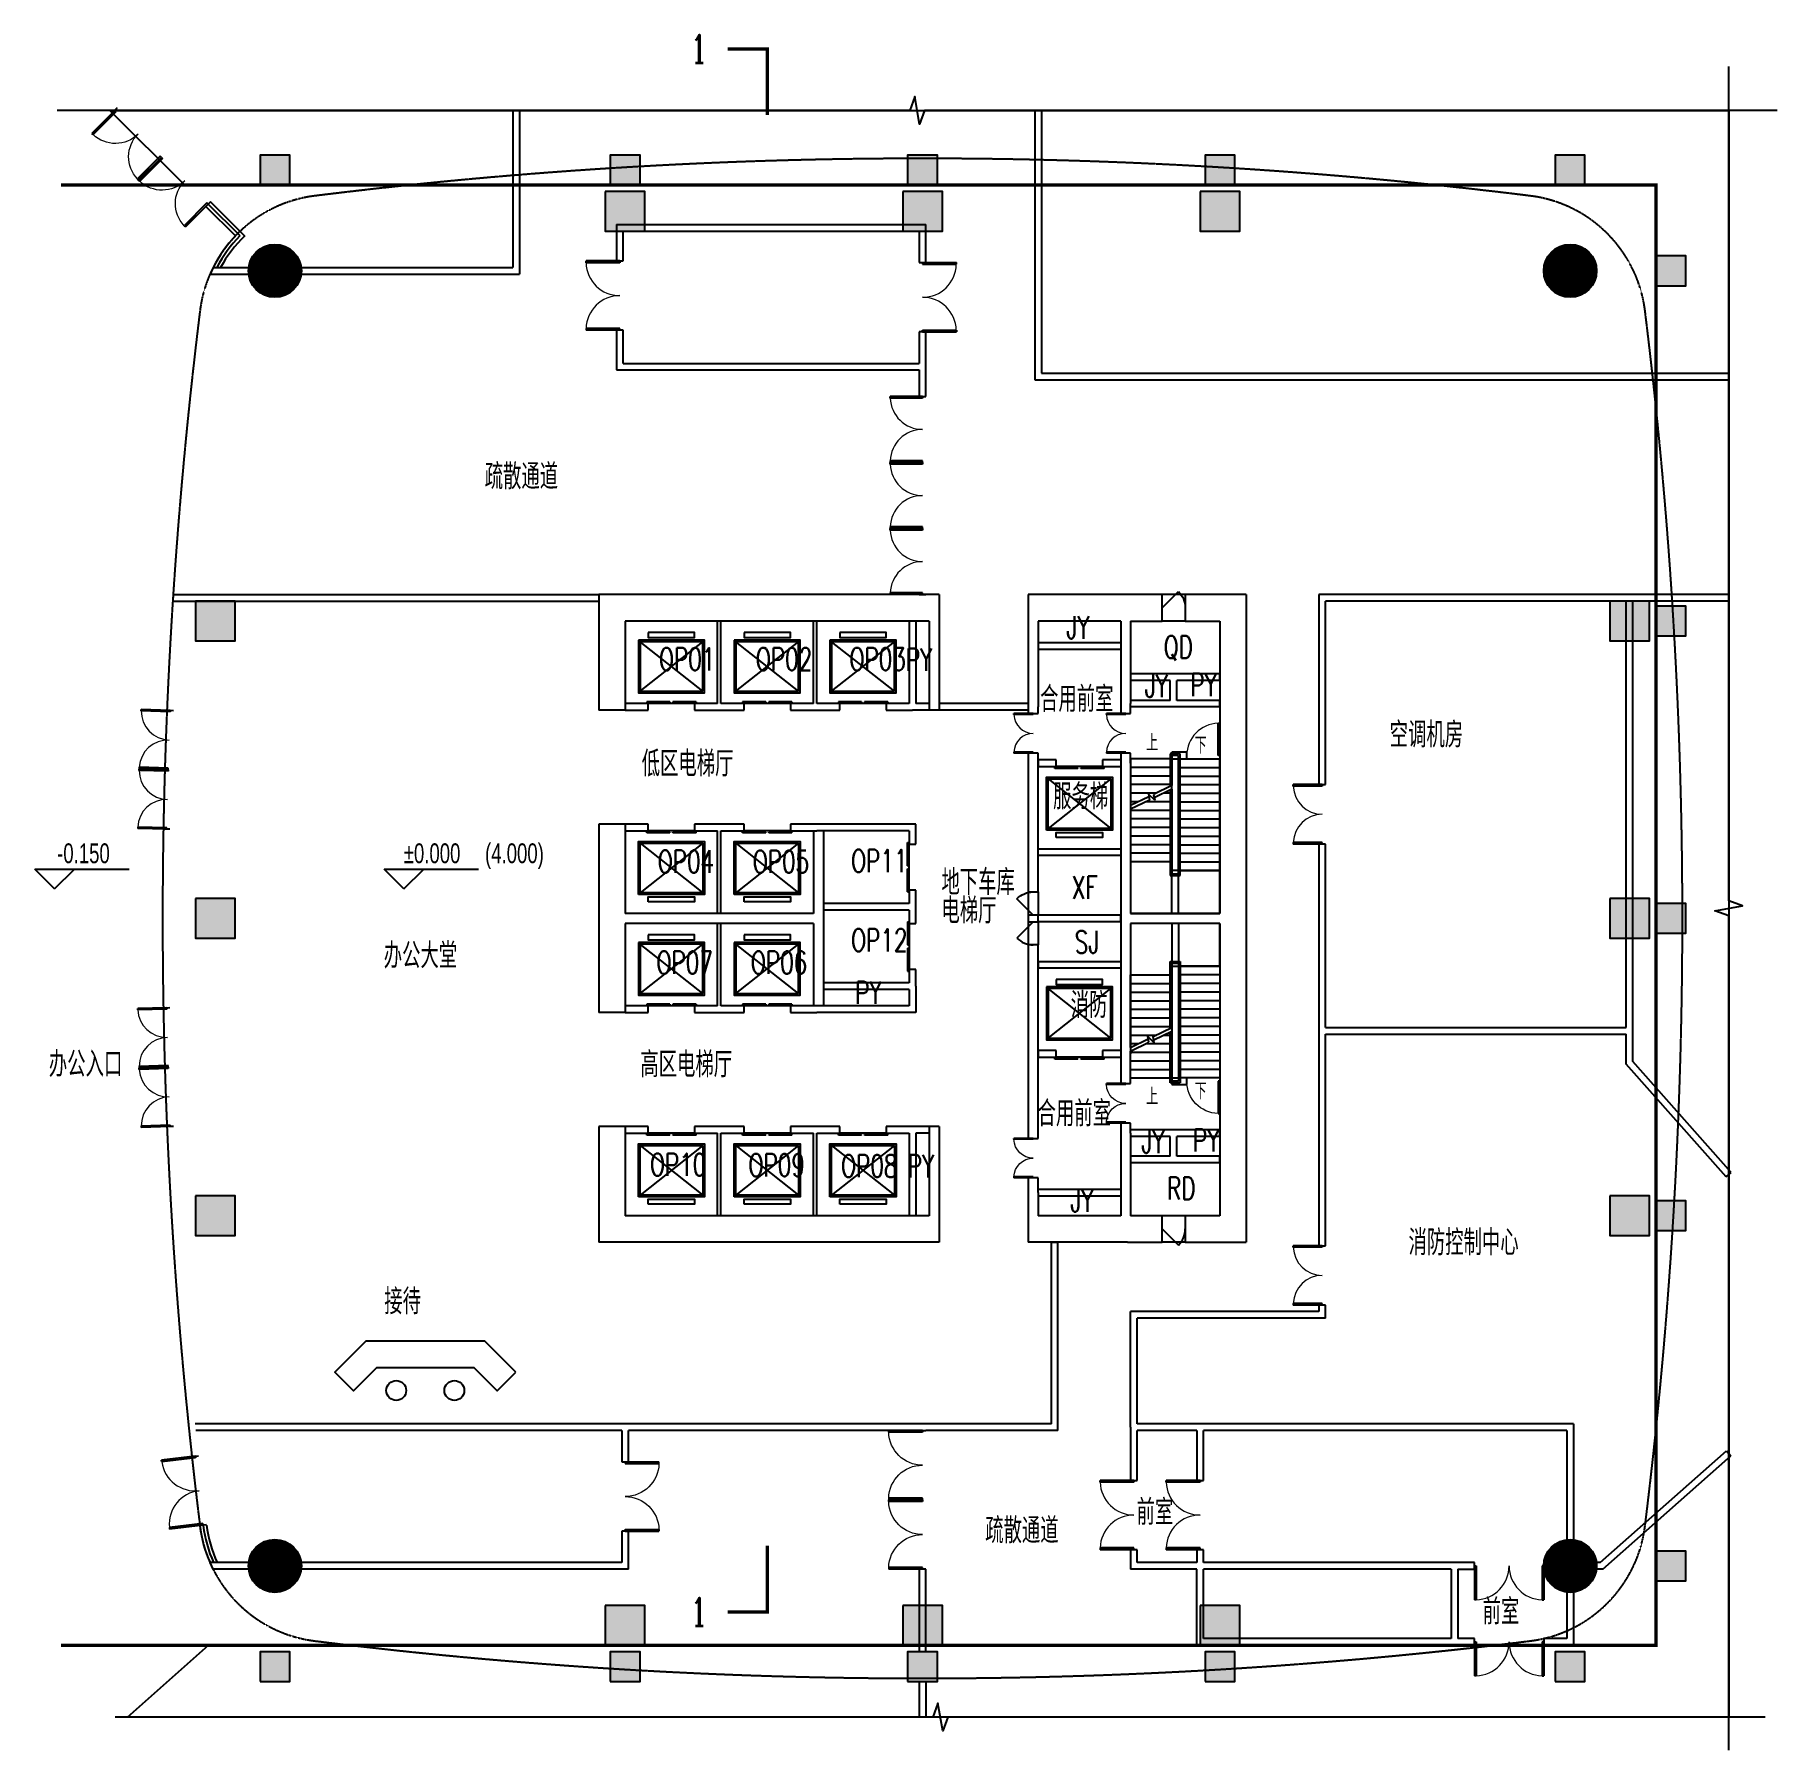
# Model space of a CAD drawing. Header units: millimetres. Extents: x 1165106 to 1217838, y 126802 to 178722.
import ezdxf

# ---------------------------------------------------------------- set-up
doc = ezdxf.new("R2010")
doc.units = ezdxf.units.MM
doc.linetypes.add('1-12商铺首层$0$DASH', pattern=[0.35, 0.25, -0.1])
doc.linetypes.add('DOTE', pattern=[2.42, 2, -0.2, 0.02, -0.2])
for name, color, linetype in [('3T_GLASS', 7, 'Continuous'), ('A-LIFT', 7, 'Continuous'), ('COLUMN', 7, 'Continuous'), ('CURTWALL', 7, 'Continuous'), ('DIM_ELEV', 7, 'Continuous'), ('DIM_SYMB', 7, 'Continuous'), ('DOTE', 16, 'DOTE'), ('HWD_1_洁具', 7, 'Continuous'), ('PUB_HATCH', 252, 'Continuous'), ('PUB_TEXT', 7, 'Continuous'), ('STAIR', 7, 'Continuous'), ('WALL', 7, 'Continuous'), ('WINDOW', 7, 'Continuous'), ('变形线', 7, 'Continuous'), ('房间名', 7, 'Continuous')]:
    doc.layers.add(name, color=color, linetype=linetype)
doc.styles.add('_TCH_DIM', font='SIMPLEX', dxfattribs={"bigfont": 'GBCBIG'})
doc.styles.add('_TCH_LABEL', font='COMPLEX', dxfattribs={"bigfont": 'GBCBIG'})
doc.styles.add('_TCH_SPACE', font='SIMPLEX', dxfattribs={"height": 5, "bigfont": 'GBCBIG'})
doc.styles.add('H-Z', font='xcsg.shx', dxfattribs={"width": 0.7, "bigfont": 'hztxt.shx'})

# ---------------------------------------------------------------- blocks, each defined once
blk = doc.blocks.new('224')
at = {"layer": 'A-LIFT'}
for p, q in [((-950, -1675), (950, -175)), ((950, -1675), (-950, -175))]:
    blk.add_line(p, q, dxfattribs=at)
for points in [[(700, 100), (700, -50), (-700, -50), (-700, 100)], [(1000, -125), (1000, -1725), (-1000, -1725), (-1000, -125)], [(-950, -1675), (-950, -175), (950, -175), (950, -1675)]]:
    blk.add_lwpolyline(points, close=True, dxfattribs=at)
blk = doc.blocks.new('_YZH')
blk.add_circle((0, 0), 0.5)
at = {"layer": 'PUB_HATCH', "const_width": 0.5}
blk.add_lwpolyline([(-0.25, 0, 1), (0.25, 0, 1)], format="xyb", close=True, dxfattribs=at)
blk = doc.blocks.new('_FZH')
blk.add_lwpolyline([(-0.5, -0.5), (0.5, -0.5), (0.5, 0.5), (-0.5, 0.5)], close=True)
at = {"layer": 'PUB_HATCH'}
blk.add_solid([(-0.5, -0.5), (0.5, -0.5), (-0.5, 0.5), (0.5, 0.5)], dxfattribs=at)
blk = doc.blocks.new('A$C4F7F3484')
at = {"layer": 'DOTE', "color": 1, "linetype": '1-12商铺首层$0$DASH', "ltscale": 3}
blk.add_lwpolyline([(30869, 27389, 0.343919), (27389, 30869, 0.061529), (-9389, 30869, 0.343919), (-12869, 27389, 0.061529), (-12869, -9389, 0.343919), (-9389, -12869, 0.061529), (27389, -12869, 0.343919), (30869, -9389, 0.061529), (30869, 27389)], format="xyb", dxfattribs=at)
at = {"layer": 'COLUMN', "color": 1, "xscale": 1200, "yscale": 1200, "zscale": 1200, "rotation": 270}
for p in [(0, 30400), (9000, 30400), (18000, 30400), (-12400, 18000), (30400, 18000), (-12400, 9000), (30400, 9000), (-12400, 0), (30400, 0), (0, -12400), (9000, -12400), (18000, -12400)]:
    blk.add_blockref('_FZH', p, dxfattribs=at)
at = {"layer": 'COLUMN', "color": 1, "xscale": 1600, "yscale": 1600, "zscale": 1600}
for p in [(-10600, 28600), (28600, 28600), (-10600, -10600), (28600, -10600)]:
    blk.add_blockref('_YZH', p, dxfattribs=at)
blk = doc.blocks.new('$DorLib2D$00000002')
for p, q in [((-0.5, 0), (-0.5, 0.4875)), ((-0.475, 0.4875), (-0.5, 0.4875)), ((-0.475, 0), (-0.475, 0.4875)), ((0.475, 0), (0.475, 0.4875)), ((0.475, 0.4875), (0.5, 0.4875)), ((0.5, 0), (0.5, 0.4875)), ((-0.5, 0), (-0.475, 0)), ((0.5, 0), (0.475, 0))]:
    blk.add_line(p, q)
at = {"lineweight": 13}
for centre, start, end in [((-0.4875, 0), 0, 88.53072), ((0.4875, 0), 91.46928, 180)]:
    blk.add_arc(centre, 0.4875, start, end, dxfattribs=at)
blk = doc.blocks.new('$DORLIB2D$00000127')
at = {"color": 0}
for points in [[(-0.533, 0.795), (-0.533, 0.69)], [(-0.033, 0.795), (-0.533, 0.795)], [(-0.033, 0.795), (-0.033, 0.69)], [(0.533, 0.795), (0.033, 0.795)], [(0.033, 0.795), (0.033, 0.69)], [(0.533, 0.795), (0.533, 0.69)], [(-0.033, 0.69), (-0.533, 0.69)], [(0.5, 0.5), (-0.5, 0.5)], [(0.533, 0.69), (0.033, 0.69)]]:
    blk.add_lwpolyline(points, dxfattribs=at)
blk = doc.blocks.new('$DorLib2D$00000114')
at = {"color": 0}
blk.add_line((0.5, 0), (-0.207, 0.707), dxfattribs=at)
blk.add_arc((0.5, 0), 1, 135, 180, dxfattribs=at)
blk = doc.blocks.new('$DorLib2D$00000001')
for p, q in [((0.45, 0.975), (0.5, 0.975)), ((0.45, 0), (0.45, 0.975)), ((0.5, 0), (0.5, 0.975)), ((0.5, 0), (0.45, 0))]:
    blk.add_line(p, q)
at = {"lineweight": 13}
blk.add_arc((0.475, 0), 0.975, 91.4693, 180, dxfattribs=at)

msp = doc.modelspace()

# ---------------------------------------------------------------- linework, layer by layer
at = {"layer": 'CURTWALL'}
for p, q in [((1167586, 176506), (1167444, 176364)), ((1167444, 176364), (1167452, 176357)), ((1167452, 176357), (1167593, 176498)), ((1167523, 176427), (1167515, 176435)), ((1167593, 176498), (1167586, 176506)), ((1170422, 173670), (1170280, 173528)), ((1170280, 173528), (1171175, 172634)), ((1171316, 172634), (1170351, 173599)), ((1171458, 172633), (1170422, 173670)), ((1169104, 158278), (1169304, 158270)), ((1169196, 154675), (1168996, 154680)), ((1168996, 149274), (1169196, 149279)), ((1169304, 145682), (1169105, 145675)), ((1169859, 135686), (1170058, 135709)), ((1170301, 133623), (1170102, 133600))]:
    msp.add_line(p, q, dxfattribs=at)
for centre, radius, start, end in [((1174073, 169877), 4000, 136.4325, 153.2356), ((1174073, 169877), 3900, 135, 152.4922), ((1174073, 169877), 3800, 133.492, 151.7042), ((1174073, 134079), 4000, 187.0418, 203.5983), ((1174073, 134079), 3900, 187.0418, 204.2417), ((1174073, 134079), 3800, 187.0418, 204.9225)]:
    msp.add_arc(centre, radius, start, end, dxfattribs=at)
at = {"layer": 'DIM_ELEV'}
for p, q in [((1165706, 152869), (1165106, 153469)), ((1165106, 153469), (1167961, 153469)), ((1165706, 152869), (1166306, 153469)), ((1176276, 152869), (1175676, 153469)), ((1175676, 153469), (1178532, 153469)), ((1176276, 152869), (1176876, 153469))]:
    msp.add_line(p, q, dxfattribs=at)
at = {"layer": 'DIM_SYMB', "const_width": 100}
for points in [[(1187272, 176297), (1187272, 178297), (1186072, 178297)], [(1186072, 130987), (1187272, 130987), (1187272, 132987)]]:
    msp.add_lwpolyline(points, dxfattribs=at)
at = {"layer": 'DIM_SYMB'}
for points in [[(1216374, 126802), (1216374, 152059), (1215954, 152212), (1216794, 152360), (1216374, 152509), (1216374, 177767)], [(1217838, 176435), (1192036, 176435), (1191883, 176015), (1191735, 176855), (1191586, 176435), (1165783, 176435)], [(1217480, 127805), (1192736, 127805), (1192583, 127385), (1192435, 128225), (1192286, 127805), (1167541, 127805)]]:
    msp.add_lwpolyline(points, dxfattribs=at)
for points in [[(1198897, 156888, 0, 0, 0), (1198897, 156168, 120, 0, 0), (1198897, 155718, 0, 0, 0)], [(1200347, 156808, 0, 0, 0), (1200347, 154138, 120, 0, 0), (1200347, 153688, 0, 0, 0)], [(1200347, 147178, 0, 0, 0), (1200347, 149848, 120, 0, 0), (1200347, 150298, 0, 0, 0)], [(1198897, 147018, 0, 0, 0), (1198897, 147738, 120, 0, 0), (1198897, 148188, 0, 0, 0)]]:
    msp.add_lwpolyline(points, format="xyseb", dxfattribs=at)
at = {"layer": 'HWD_1_洁具'}
msp.add_lwpolyline([(1179663, 138241), (1178724, 139181), (1175124, 139181), (1174184, 138241), (1174750, 137676), (1175455, 138381), (1178392, 138381), (1179097, 137676)], close=True, dxfattribs=at)
for centre in [(1176044, 137688), (1177803, 137688)]:
    msp.add_circle(centre, 300, dxfattribs=at)
at = {"layer": 'STAIR'}
for p, q in [((1198272, 156808), (1198272, 155391)), ((1199472, 156808), (1198272, 156808)), ((1199772, 156958), (1199472, 156958)), ((1199472, 156958), (1199472, 155972)), ((1199722, 156908), (1199522, 156908)), ((1199522, 156908), (1199522, 155996)), ((1199522, 156808), (1199522, 155996)), ((1199522, 156808), (1199722, 156808)), ((1199722, 153328), (1199722, 156908)), ((1199722, 153428), (1199722, 156808)), ((1199772, 153278), (1199772, 156958)), ((1199772, 156808), (1200972, 156808)), ((1200972, 153428), (1200972, 156808)), ((1199472, 156548), (1198272, 156548)), ((1199472, 156288), (1198272, 156288)), ((1199772, 156548), (1200972, 156548)), ((1199772, 156288), (1200972, 156288)), ((1199472, 156028), (1198272, 156028)), ((1199051, 155768), (1198272, 155768)), ((1198824, 155658), (1198272, 155391)), ((1199002, 155553), (1198809, 155740)), ((1198809, 155740), (1198844, 155557)), ((1199522, 155996), (1198968, 155728)), ((1198968, 155728), (1199002, 155553)), ((1199522, 155885), (1198988, 155626)), ((1199472, 155768), (1199280, 155768)), ((1199472, 155861), (1199472, 153278)), ((1199522, 155885), (1199522, 153688)), ((1199522, 155885), (1199522, 153328)), ((1199772, 156028), (1200972, 156028)), ((1199772, 155768), (1200972, 155768)), ((1198844, 155557), (1198272, 155280)), ((1198514, 155508), (1198272, 155508)), ((1198272, 155280), (1198272, 153688)), ((1199472, 155248), (1198272, 155248)), ((1199472, 155508), (1198743, 155508)), ((1199772, 155508), (1200972, 155508)), ((1199772, 155248), (1200972, 155248)), ((1199472, 154988), (1198272, 154988)), ((1199472, 154728), (1198272, 154728)), ((1199772, 154988), (1200972, 154988)), ((1199772, 154728), (1200972, 154728)), ((1199472, 154468), (1198272, 154468)), ((1199472, 154208), (1198272, 154208)), ((1199772, 154468), (1200972, 154468)), ((1199772, 154208), (1200972, 154208)), ((1199472, 153948), (1198272, 153948)), ((1199472, 153688), (1198272, 153688)), ((1198272, 153688), (1198272, 152128)), ((1199472, 153688), (1198272, 153688)), ((1199522, 153428), (1199522, 153688)), ((1199772, 153948), (1200972, 153948)), ((1199772, 153688), (1200972, 153688)), ((1199472, 153278), (1199772, 153278)), ((1199722, 153428), (1199522, 153428)), ((1199522, 153328), (1199722, 153328)), ((1199772, 153428), (1200972, 153428)), ((1200972, 153428), (1199772, 153428)), ((1200972, 152128), (1200972, 153428)), ((1198272, 152128), (1200972, 152128)), ((1200972, 151828), (1198272, 151828)), ((1198272, 151828), (1198272, 150268)), ((1200972, 150528), (1200972, 151828)), ((1199472, 148652), (1199472, 150678)), ((1199472, 150678), (1199772, 150678)), ((1199522, 148676), (1199522, 150628)), ((1199522, 150628), (1199722, 150628)), ((1199522, 150528), (1199722, 150528)), ((1199522, 150268), (1199522, 150528)), ((1199722, 150628), (1199722, 147048)), ((1199722, 150528), (1199722, 147148)), ((1199772, 150678), (1199772, 146998)), ((1200972, 150528), (1199772, 150528)), ((1199772, 150528), (1200972, 150528)), ((1200972, 150528), (1200972, 147148)), ((1198272, 148071), (1198272, 150268)), ((1198272, 150268), (1199472, 150268)), ((1198272, 150268), (1199472, 150268)), ((1198272, 150008), (1199472, 150008)), ((1199522, 148676), (1199522, 150268)), ((1200972, 150268), (1199772, 150268)), ((1200972, 150008), (1199772, 150008)), ((1198272, 149748), (1199472, 149748)), ((1198272, 149488), (1199472, 149488)), ((1200972, 149748), (1199772, 149748)), ((1200972, 149488), (1199772, 149488)), ((1198272, 149228), (1199472, 149228)), ((1198272, 148968), (1199472, 148968)), ((1198272, 148708), (1199472, 148708)), ((1200972, 149228), (1199772, 149228)), ((1200972, 148968), (1199772, 148968)), ((1200972, 148708), (1199772, 148708)), ((1198272, 148448), (1199051, 148448)), ((1198272, 148071), (1198806, 148330)), ((1198272, 147960), (1198826, 148228)), ((1198272, 148188), (1198514, 148188)), ((1198743, 148188), (1199472, 148188)), ((1198826, 148228), (1198792, 148403)), ((1198792, 148403), (1198985, 148216)), ((1198950, 148399), (1199522, 148676)), ((1198985, 148216), (1198950, 148399)), ((1198970, 148298), (1199522, 148565)), ((1199280, 148448), (1199472, 148448)), ((1199472, 146998), (1199472, 148541)), ((1199522, 147148), (1199522, 148565)), ((1199522, 147048), (1199522, 148565)), ((1200972, 148448), (1199772, 148448)), ((1200972, 148188), (1199772, 148188)), ((1198272, 147148), (1198272, 147960)), ((1198272, 147928), (1199472, 147928)), ((1198272, 147668), (1199472, 147668)), ((1200972, 147928), (1199772, 147928)), ((1200972, 147668), (1199772, 147668)), ((1198272, 147408), (1199472, 147408)), ((1198272, 147148), (1199472, 147148)), ((1199522, 147148), (1199722, 147148)), ((1200972, 147408), (1199772, 147408)), ((1200972, 147148), (1199772, 147148)), ((1199772, 146998), (1199472, 146998)), ((1199722, 147048), (1199522, 147048))]:
    msp.add_line(p, q, dxfattribs=at)
at = {"layer": 'WALL'}
for p, q in [((1179572, 176435), (1179572, 171678)), ((1179772, 176435), (1179572, 176435)), ((1179772, 176435), (1179772, 171478)), ((1195372, 176435), (1195372, 168278)), ((1195572, 176435), (1195372, 176435)), ((1195572, 176435), (1195572, 168478)), ((1182712, 172978), (1192072, 172978)), ((1182712, 172978), (1182712, 171878)), ((1192072, 171828), (1192072, 172978)), ((1182912, 172778), (1191872, 172778)), ((1182912, 171878), (1182912, 172778)), ((1191872, 172778), (1191872, 171828)), ((1170502, 171678), (1170408, 171478)), ((1170408, 171478), (1179772, 171478)), ((1170502, 171678), (1179572, 171678)), ((1182712, 171878), (1182912, 171878)), ((1191872, 171828), (1192072, 171828)), ((1182912, 169778), (1182712, 169778)), ((1182712, 169778), (1182712, 168578)), ((1182912, 168778), (1182912, 169778)), ((1192072, 169728), (1191872, 169728)), ((1191872, 169728), (1191872, 168778)), ((1192072, 168678), (1192072, 169728)), ((1182912, 168778), (1191872, 168778)), ((1182712, 168578), (1191872, 168578)), ((1191872, 168578), (1191872, 167778)), ((1192072, 167778), (1192072, 168678)), ((1195372, 168278), (1216374, 168278)), ((1195572, 168478), (1216374, 168478)), ((1216374, 168478), (1216374, 168278)), ((1191872, 167778), (1192072, 167778)), ((1169293, 161778), (1169280, 161578)), ((1169280, 161578), (1182172, 161578)), ((1169293, 161778), (1182172, 161778)), ((1182172, 161778), (1182172, 158278)), ((1185772, 161778), (1182172, 161778)), ((1182172, 161778), (1182172, 161578)), ((1188672, 161778), (1185772, 161778)), ((1191672, 161778), (1188672, 161778)), ((1192472, 161778), (1191672, 161778)), ((1191872, 161778), (1192072, 161778)), ((1192472, 161778), (1192472, 158378)), ((1195172, 161778), (1195172, 160228)), ((1198172, 161778), (1195172, 161778)), ((1199222, 161778), (1198172, 161778)), ((1199222, 160978), (1199222, 161778)), ((1201772, 161778), (1199922, 161778)), ((1199922, 161778), (1199922, 160978)), ((1201772, 161778), (1201772, 151978)), ((1203972, 161778), (1203972, 156028)), ((1213372, 161778), (1203972, 161778)), ((1204172, 156028), (1204172, 161578)), ((1213272, 161578), (1204172, 161578)), ((1213272, 148678), (1213272, 161578)), ((1216374, 161778), (1213372, 161778)), ((1216374, 161578), (1213472, 161578)), ((1213472, 148578), (1213472, 161578)), ((1216374, 161578), (1216374, 161778)), ((1182972, 160978), (1182972, 158278)), ((1185772, 160978), (1182972, 160978)), ((1185772, 158478), (1185772, 160978)), ((1188672, 160978), (1185772, 160978)), ((1185872, 158478), (1185872, 160978)), ((1188672, 158478), (1188672, 160978)), ((1191672, 160978), (1188672, 160978)), ((1188772, 158478), (1188772, 160978)), ((1191572, 160978), (1191572, 158478)), ((1192172, 160978), (1191672, 160978)), ((1191772, 160978), (1191772, 158478)), ((1192172, 160978), (1192172, 158378)), ((1195472, 160978), (1195472, 160228)), ((1197972, 160978), (1195472, 160978)), ((1197972, 160978), (1197972, 160228)), ((1198272, 160978), (1199222, 160978)), ((1198272, 160978), (1198272, 160228)), ((1199922, 160978), (1200972, 160978)), ((1200972, 160978), (1200972, 152128)), ((1195472, 160328), (1197972, 160328)), ((1195172, 160228), (1195172, 158378)), ((1195472, 160228), (1195472, 158378)), ((1195472, 160128), (1197972, 160128)), ((1197972, 160228), (1197972, 159278)), ((1198272, 160228), (1198272, 159278)), ((1197972, 159278), (1197972, 158478)), ((1199572, 159378), (1198272, 159378)), ((1198272, 159278), (1198272, 158478)), ((1200972, 159378), (1199572, 159378)), ((1200972, 159178), (1200972, 159378)), ((1199472, 159178), (1198272, 159178)), ((1199472, 158578), (1199472, 159178)), ((1199672, 158578), (1199672, 159178)), ((1200972, 159178), (1199672, 159178)), ((1182972, 158278), (1182172, 158278)), ((1183672, 158478), (1182972, 158478)), ((1182972, 158278), (1183672, 158278)), ((1183672, 158278), (1183672, 158478)), ((1185772, 158478), (1185072, 158478)), ((1185072, 158478), (1185072, 158278)), ((1185072, 158278), (1185772, 158278)), ((1185772, 158278), (1186572, 158278)), ((1186572, 158478), (1185872, 158478)), ((1186572, 158278), (1186572, 158478)), ((1188672, 158478), (1187972, 158478)), ((1187972, 158478), (1187972, 158278)), ((1187972, 158278), (1188672, 158278)), ((1188672, 158278), (1189472, 158278)), ((1189472, 158478), (1188772, 158478)), ((1189472, 158278), (1189472, 158478)), ((1191572, 158478), (1190872, 158478)), ((1190872, 158478), (1190872, 158278)), ((1190872, 158278), (1191672, 158278)), ((1192172, 158278), (1191672, 158278)), ((1192172, 158478), (1191772, 158478)), ((1192172, 158378), (1192172, 158278)), ((1192472, 158278), (1192172, 158278)), ((1195172, 158478), (1192472, 158478)), ((1192472, 158378), (1192472, 158278)), ((1195172, 158278), (1192472, 158278)), ((1195172, 158378), (1195172, 158178)), ((1195472, 158178), (1195472, 158378)), ((1197972, 158478), (1197972, 158178)), ((1199472, 158578), (1198272, 158578)), ((1198272, 158178), (1198272, 158478)), ((1199572, 158378), (1198272, 158378)), ((1200972, 158378), (1199572, 158378)), ((1200972, 158578), (1199672, 158578)), ((1200972, 158378), (1200972, 158578)), ((1195172, 158178), (1195472, 158178)), ((1197972, 158178), (1198272, 158178)), ((1195172, 156978), (1195172, 152778)), ((1195472, 156978), (1195172, 156978)), ((1195472, 152778), (1195472, 156978)), ((1196022, 156778), (1195472, 156778)), ((1195472, 156778), (1195472, 156578)), ((1196022, 156578), (1196022, 156778)), ((1197972, 156778), (1197422, 156778)), ((1197422, 156778), (1197422, 156578)), ((1198272, 156978), (1197972, 156978)), ((1197972, 156978), (1197972, 156678)), ((1197972, 156678), (1197972, 153978)), ((1198272, 156678), (1198272, 156978)), ((1198272, 156678), (1198272, 153978)), ((1199522, 152128), (1199522, 157008)), ((1199972, 157008), (1199522, 157008)), ((1199722, 152128), (1199722, 156808)), ((1199722, 156808), (1199972, 156808)), ((1199972, 156808), (1199972, 157008)), ((1200972, 157008), (1200972, 156808)), ((1195472, 156578), (1196022, 156578)), ((1197422, 156578), (1197972, 156578)), ((1203972, 156028), (1204172, 156028)), ((1182172, 154828), (1182172, 151978)), ((1182972, 154828), (1182172, 154828)), ((1182972, 154828), (1182972, 152128)), ((1183672, 154828), (1182972, 154828)), ((1182972, 154628), (1183672, 154628)), ((1183672, 154628), (1183672, 154828)), ((1185772, 154828), (1185072, 154828)), ((1185072, 154828), (1185072, 154628)), ((1185072, 154628), (1185772, 154628)), ((1186572, 154828), (1185772, 154828)), ((1185772, 152128), (1185772, 154628)), ((1185872, 152128), (1185872, 154628)), ((1185872, 154628), (1186572, 154628)), ((1186572, 154628), (1186572, 154828)), ((1188772, 154828), (1187972, 154828)), ((1187972, 154828), (1187972, 154628)), ((1187972, 154628), (1188772, 154628)), ((1188672, 154628), (1188672, 152328)), ((1191772, 154828), (1188772, 154828)), ((1191572, 154628), (1188772, 154628)), ((1188972, 154628), (1188972, 152328)), ((1191572, 154628), (1191572, 154228)), ((1191772, 154228), (1191772, 154828)), ((1191572, 154228), (1191772, 154228)), ((1197972, 154078), (1195472, 154078)), ((1195472, 153878), (1195472, 154078)), ((1204172, 154228), (1203972, 154228)), ((1203972, 154228), (1203972, 148578)), ((1204172, 148678), (1204172, 154228)), ((1197972, 153878), (1195472, 153878)), ((1197972, 153978), (1197972, 151978)), ((1198272, 153978), (1198272, 152128)), ((1191572, 152428), (1188972, 152428)), ((1191772, 152828), (1191572, 152828)), ((1191572, 152828), (1191572, 152428)), ((1191772, 152328), (1191772, 152828)), ((1195172, 152778), (1195472, 152778)), ((1182172, 151978), (1182172, 149128)), ((1185772, 152128), (1182972, 152128)), ((1188672, 152128), (1185772, 152128)), ((1188672, 152328), (1188672, 152128)), ((1188972, 152328), (1188972, 151978)), ((1191572, 152228), (1188972, 152228)), ((1188972, 151978), (1188972, 149928)), ((1191572, 152228), (1191572, 151828)), ((1191772, 151828), (1191772, 152328)), ((1195172, 152078), (1195172, 151878)), ((1195472, 152078), (1195172, 152078)), ((1195172, 151878), (1195472, 151878)), ((1197972, 152078), (1195472, 152078)), ((1195472, 151878), (1195472, 152078)), ((1195472, 151878), (1195472, 152078)), ((1197972, 151878), (1195472, 151878)), ((1197972, 151878), (1197972, 152078)), ((1197972, 151978), (1197972, 150578)), ((1199622, 152128), (1198272, 152128)), ((1200972, 152128), (1199622, 152128)), ((1201772, 151978), (1201772, 142178)), ((1185772, 151828), (1182972, 151828)), ((1182972, 151828), (1182972, 149128)), ((1185772, 149328), (1185772, 151828)), ((1188672, 151828), (1185772, 151828)), ((1185872, 149328), (1185872, 151828)), ((1188672, 151828), (1188672, 149928)), ((1191572, 151828), (1191772, 151828)), ((1198272, 151828), (1198272, 150578)), ((1199622, 151828), (1198272, 151828)), ((1199522, 151828), (1199522, 146948)), ((1200972, 151828), (1199622, 151828)), ((1199722, 151828), (1199722, 147148)), ((1200972, 151828), (1200972, 142978)), ((1195172, 151178), (1195172, 145321)), ((1195472, 151178), (1195172, 151178)), ((1195472, 145321), (1195472, 151178)), ((1191772, 150428), (1191572, 150428)), ((1191572, 150428), (1191572, 150028)), ((1191772, 149928), (1191772, 150428)), ((1195472, 150678), (1197972, 150678)), ((1195472, 150678), (1195472, 150478)), ((1195472, 150478), (1197972, 150478)), ((1197972, 150578), (1197972, 147878)), ((1198272, 150578), (1198272, 147878)), ((1188672, 149928), (1188672, 149328)), ((1191572, 150028), (1188972, 150028)), ((1188972, 149928), (1188972, 149328)), ((1191572, 149828), (1188972, 149828)), ((1191572, 149828), (1191572, 149328)), ((1191772, 149928), (1191772, 149128)), ((1183672, 149328), (1182972, 149328)), ((1183672, 149128), (1183672, 149328)), ((1185772, 149328), (1185072, 149328)), ((1185072, 149328), (1185072, 149128)), ((1186572, 149328), (1185872, 149328)), ((1186572, 149128), (1186572, 149328)), ((1188772, 149328), (1187972, 149328)), ((1187972, 149328), (1187972, 149128)), ((1191572, 149328), (1188772, 149328)), ((1182972, 149128), (1182172, 149128)), ((1182972, 149128), (1183672, 149128)), ((1185072, 149128), (1185772, 149128)), ((1185772, 149128), (1186572, 149128)), ((1187972, 149128), (1188772, 149128)), ((1191772, 149128), (1188772, 149128)), ((1203972, 148578), (1203972, 142072)), ((1204172, 148678), (1213272, 148678)), ((1204172, 142072), (1204172, 148478)), ((1204172, 148478), (1213272, 148478)), ((1213272, 147570), (1213272, 148478)), ((1213472, 147645), (1213472, 148578)), ((1196022, 147978), (1195472, 147978)), ((1195472, 147978), (1195472, 147778)), ((1195472, 147778), (1196022, 147778)), ((1196022, 147778), (1196022, 147978)), ((1197972, 147978), (1197422, 147978)), ((1197422, 147978), (1197422, 147778)), ((1197422, 147778), (1197972, 147778)), ((1197972, 147878), (1197972, 146978)), ((1198272, 146978), (1198272, 147878)), ((1199972, 147148), (1199722, 147148)), ((1199972, 146948), (1199972, 147148)), ((1200972, 147148), (1200972, 146948)), ((1216299, 144151), (1213272, 147570)), ((1216449, 144283), (1213472, 147645)), ((1197972, 146978), (1198272, 146978)), ((1199522, 146948), (1199972, 146948)), ((1182172, 145678), (1182172, 142178)), ((1182972, 145678), (1182172, 145678)), ((1182972, 145678), (1182972, 142978)), ((1183672, 145678), (1182972, 145678)), ((1183672, 145478), (1183672, 145678)), ((1185772, 145678), (1185072, 145678)), ((1185072, 145678), (1185072, 145478)), ((1186572, 145678), (1185772, 145678)), ((1186572, 145478), (1186572, 145678)), ((1188672, 145678), (1187972, 145678)), ((1187972, 145678), (1187972, 145478)), ((1189472, 145678), (1188672, 145678)), ((1189472, 145478), (1189472, 145678)), ((1191672, 145678), (1190872, 145678)), ((1190872, 145678), (1190872, 145478)), ((1192172, 145678), (1191672, 145678)), ((1192172, 145678), (1192172, 142978)), ((1192472, 145678), (1192172, 145678)), ((1192472, 145678), (1192472, 142178)), ((1198272, 145778), (1197972, 145778)), ((1197972, 145778), (1197972, 145478)), ((1198272, 145478), (1198272, 145778)), ((1199572, 145578), (1198272, 145578)), ((1200972, 145578), (1199572, 145578)), ((1200972, 145378), (1200972, 145578)), ((1182972, 145478), (1183672, 145478)), ((1185072, 145478), (1185772, 145478)), ((1185772, 142978), (1185772, 145478)), ((1185872, 142978), (1185872, 145478)), ((1185872, 145478), (1186572, 145478)), ((1187972, 145478), (1188672, 145478)), ((1188672, 142978), (1188672, 145478)), ((1188772, 142978), (1188772, 145478)), ((1188772, 145478), (1189472, 145478)), ((1190872, 145478), (1191572, 145478)), ((1191572, 145478), (1191572, 142978)), ((1192172, 145478), (1191772, 145478)), ((1191772, 145478), (1191772, 142978)), ((1195172, 145321), (1195472, 145321)), ((1197972, 145478), (1197972, 144678)), ((1198272, 145478), (1198272, 144678)), ((1199472, 145378), (1198272, 145378)), ((1199472, 144778), (1199472, 145378)), ((1200972, 145378), (1199672, 145378)), ((1199672, 144778), (1199672, 145378)), ((1197972, 144678), (1197972, 143678)), ((1199472, 144778), (1198272, 144778)), ((1198272, 144678), (1198272, 143678)), ((1199572, 144578), (1198272, 144578)), ((1200972, 144578), (1199572, 144578)), ((1200972, 144778), (1199672, 144778)), ((1200972, 144578), (1200972, 144778)), ((1195472, 144121), (1195172, 144121)), ((1195172, 144121), (1195172, 143678)), ((1195472, 143678), (1195472, 144121)), ((1216299, 144151), (1216449, 144283)), ((1195172, 143678), (1195172, 142178)), ((1195472, 143778), (1197972, 143778)), ((1195472, 143678), (1195472, 142978)), ((1195472, 143578), (1197972, 143578)), ((1197972, 143678), (1197972, 142978)), ((1198272, 143678), (1198272, 142978)), ((1185772, 142978), (1182972, 142978)), ((1188672, 142978), (1185772, 142978)), ((1191672, 142978), (1188672, 142978)), ((1192172, 142978), (1191672, 142978)), ((1197972, 142978), (1195472, 142978)), ((1199222, 142978), (1198272, 142978)), ((1199222, 142178), (1199222, 142978)), ((1200972, 142978), (1199922, 142978)), ((1199922, 142978), (1199922, 142178)), ((1185772, 142178), (1182172, 142178)), ((1188672, 142178), (1185772, 142178)), ((1191672, 142178), (1188672, 142178)), ((1192472, 142178), (1191672, 142178)), ((1198172, 142178), (1195172, 142178)), ((1195872, 136678), (1195872, 142178)), ((1195872, 142178), (1196072, 142178)), ((1196072, 136478), (1196072, 142178)), ((1198172, 142178), (1199222, 142178)), ((1199922, 142178), (1201772, 142178)), ((1203972, 142072), (1204172, 142072)), ((1204172, 140272), (1203972, 140272)), ((1203972, 140272), (1203972, 140078)), ((1204172, 139878), (1204172, 140272)), ((1203972, 140078), (1198272, 140078)), ((1198272, 136578), (1198272, 140078)), ((1204172, 139878), (1198472, 139878)), ((1198472, 136678), (1198472, 139878)), ((1182972, 136678), (1169955, 136678)), ((1191972, 136678), (1182972, 136678)), ((1195872, 136678), (1191972, 136678)), ((1198272, 136578), (1198272, 134969)), ((1200372, 136678), (1198472, 136678)), ((1211672, 136678), (1200372, 136678)), ((1211672, 136678), (1211672, 132478)), ((1182872, 136478), (1169976, 136478)), ((1182872, 136478), (1182872, 135528)), ((1191872, 136478), (1183072, 136478)), ((1183072, 135528), (1183072, 136478)), ((1191872, 136478), (1192072, 136478)), ((1196072, 136478), (1192072, 136478)), ((1198472, 134969), (1198472, 136478)), ((1200272, 136478), (1198472, 136478)), ((1200272, 136478), (1200272, 134969)), ((1211472, 136478), (1200472, 136478)), ((1200472, 134969), (1200472, 136478)), ((1211472, 136478), (1211472, 132478)), ((1182872, 135528), (1183072, 135528)), ((1212484, 132478), (1216308, 135863)), ((1212560, 132278), (1216440, 135713)), ((1216308, 135863), (1216440, 135713)), ((1198272, 134969), (1198472, 134969)), ((1200272, 134969), (1200472, 134969)), ((1183072, 133428), (1182872, 133428)), ((1182872, 133428), (1182872, 132478)), ((1183072, 132278), (1183072, 133428)), ((1182872, 132478), (1170408, 132478)), ((1170502, 132278), (1170408, 132478)), ((1198472, 132869), (1198272, 132869)), ((1198272, 132869), (1198272, 132278)), ((1198472, 132478), (1198472, 132869)), ((1200272, 132478), (1198472, 132478)), ((1200472, 132869), (1200272, 132869)), ((1200272, 132869), (1200272, 132478)), ((1200472, 132478), (1200472, 132869)), ((1208072, 132478), (1200472, 132478)), ((1208675, 132478), (1208072, 132478)), ((1208675, 132278), (1208675, 132478)), ((1211472, 132478), (1210775, 132478)), ((1210775, 132478), (1210775, 132278)), ((1212484, 132478), (1211672, 132478)), ((1183072, 132278), (1170502, 132278)), ((1192072, 132278), (1191872, 132278)), ((1191872, 132278), (1191872, 129778)), ((1192072, 129778), (1192072, 132278)), ((1200272, 132278), (1198272, 132278)), ((1200272, 129978), (1200272, 132278)), ((1200472, 130178), (1200472, 132278)), ((1207972, 132278), (1200472, 132278)), ((1207972, 132278), (1207972, 130178)), ((1208172, 132278), (1208675, 132278)), ((1208172, 132278), (1208172, 130178)), ((1210775, 132278), (1211472, 132278)), ((1211472, 132278), (1211472, 130178)), ((1212560, 132278), (1211672, 132278)), ((1211672, 132278), (1211672, 129978)), ((1208072, 129978), (1200272, 129978)), ((1207972, 130178), (1200472, 130178)), ((1208072, 129978), (1208675, 129978)), ((1208675, 130178), (1208172, 130178)), ((1208675, 129978), (1208675, 130178)), ((1211472, 130178), (1210775, 130178)), ((1210775, 130178), (1210775, 129978)), ((1210775, 129978), (1211672, 129978)), ((1191872, 128878), (1191872, 127805)), ((1192072, 128878), (1192072, 127805)), ((1192072, 127805), (1191872, 127805))]:
    msp.add_line(p, q, dxfattribs=at)
at = {"layer": 'WINDOW', "linetype": 'ByBlock'}
for p, q in [((1199922, 161778), (1199222, 161778)), ((1199922, 160978), (1199222, 160978)), ((1195172, 152778), (1195172, 152078)), ((1195472, 152778), (1195472, 152078)), ((1195172, 151878), (1195172, 151178)), ((1195472, 151878), (1195472, 151178)), ((1199922, 142978), (1199222, 142978)), ((1199922, 142178), (1199222, 142178))]:
    msp.add_line(p, q, dxfattribs=at)
at = {"layer": '变形线'}
msp.add_lwpolyline([(1167910, 127805), (1170363, 129978), (1214172, 129978), (1214172, 174178), (1169631, 174178), (1167374, 176435), (1216374, 176435), (1216374, 127805)], close=True, dxfattribs=at)
at = {"layer": '变形线', "color": 1, "linetype": '1-12商铺首层$0$DASH', "ltscale": 5, "const_width": 100}
msp.add_lwpolyline([(1165902, 129978), (1214172, 129978), (1214172, 174178), (1165902, 174178)], dxfattribs=at)

# ---------------------------------------------------------------- block references
at = {"layer": '3T_GLASS', "color": 4}
msp.add_blockref('A$C4F7F3484', (1182972, 142978), dxfattribs=at)
at = {"layer": 'A-LIFT', "xscale": -1}
for p in [(1184372, 160528), (1187272, 160528), (1190172, 160528), (1184372, 151378), (1187272, 151378), (1196722, 150028)]:
    msp.add_blockref('224', p, dxfattribs=at)
at = {"layer": 'A-LIFT', "rotation": 180}
for p in [(1196722, 154528), (1184372, 152578), (1187272, 152578), (1184372, 143428), (1187272, 143428), (1190172, 143428)]:
    msp.add_blockref('224', p, dxfattribs=at)
at = {"layer": 'COLUMN', "xscale": 900, "yscale": 900, "zscale": 900}
for p in [(1172372, 174628), (1182972, 174628), (1191972, 174628), (1200972, 174628), (1211572, 174628), (1214622, 171578), (1214622, 160978), (1214622, 151978), (1214622, 142978), (1214622, 132378), (1172372, 129328), (1182972, 129328), (1191972, 129328), (1200972, 129328), (1211572, 129328)]:
    msp.add_blockref('_FZH', p, dxfattribs=at)
at = {"layer": 'WINDOW'}
for name, p, xscale, yscale, zscale, rotation in [('$DorLib2D$00000002', (1168230, 175720), -2000, 2000, -2000, 134.9999999999908), ('$DorLib2D$00000002', (1169644, 174306), -2000, 2000, -2000, 134.9999999999908), ('$DorLib2D$00000002', (1182812, 170828), 2100, 2100, 2100, 90), ('$DorLib2D$00000002', (1191972, 170778), 2100, 2100, 2100, 269.9999999999968), ('$DorLib2D$00000002', (1191972, 166778), -2000, -2000, -2000, 269.9999999999976), ('$DorLib2D$00000002', (1191972, 164778), -2000, -2000, -2000, 269.9999999999976), ('$DorLib2D$00000002', (1191972, 162778), -2000, -2000, -2000, 269.9999999999976), ('$DorLib2D$00000002', (1169172, 157375), -1800, -1800, -1800, 267.9368140074482), ('$DorLib2D$00000002', (1195322, 157578), -1200, -1200, -1200, 270), ('$DorLib2D$00000002', (1198122, 157578), -1200, -1200, -1200, 270), ('$DorLib2D$00000001', (1200472, 156908), -1000, -1000, -1000, 180), ('$DorLib2D$00000002', (1169118, 155577), -1800, -1800, -1800, 268.6242123325654), ('$DorLib2D$00000002', (1204072, 155128), 1800, 1800, 1800, 90), ('$DORLIB2D$00000127', (1191672, 153528), 1400, -200, 1400, 270), ('$DORLIB2D$00000127', (1191672, 151128), -1400, -200, -1400, 270), ('$DorLib2D$00000002', (1169118, 148376), -1800, -1800, -1800, 271.3767840393933), ('$DorLib2D$00000002', (1169172, 146578), -1800, -1800, -1800, 272.0646794735469), ('$DorLib2D$00000002', (1198122, 146378), 1200, -1200, 1200, 270), ('$DorLib2D$00000001', (1200472, 147048), -1000, 1000, -1000, 180), ('$DorLib2D$00000002', (1195322, 144721), 1200, -1200, 1200, 270), ('$DorLib2D$00000002', (1204072, 141172), 1800, 1800, 1800, 90), ('$DorLib2D$00000002', (1191972, 135428), 2100, -2100, 2100, 270), ('$DorLib2D$00000002', (1170080, 134655), -2100, -2100, -2100, 276.6364452571644), ('$DorLib2D$00000002', (1182972, 134478), 2100, -2100, 2100, 90), ('$DorLib2D$00000002', (1198372, 133919), 2100, 2100, 2100, 90), ('$DorLib2D$00000002', (1200372, 133919), 2100, 2100, 2100, 90), ('$DorLib2D$00000002', (1191972, 133328), 2100, -2100, 2100, 270), ('$DorLib2D$00000002', (1209725, 132378), 2100, 2100, 2100, 180.0000000000076), ('$DorLib2D$00000002', (1209725, 130078), 2100, 2100, 2100, 180.0000000000074)]:
    msp.add_blockref(name, p, dxfattribs=dict(at, xscale=xscale, yscale=yscale, zscale=zscale, rotation=rotation))
at = {"layer": 'WINDOW', "linetype": 'ByBlock'}
for name, p, xscale, yscale, zscale, rotation in [('$DorLib2D$00000114', (1199572, 161378), 700, -700, 700, 180), ('$DORLIB2D$00000127', (1184372, 158378), -1400, -200, -1400, 180), ('$DORLIB2D$00000127', (1187272, 158378), -1400, -200, -1400, 180), ('$DORLIB2D$00000127', (1190172, 158378), -1400, -200, -1400, 180), ('$DORLIB2D$00000127', (1196722, 156678), -1400, 200, -1400, 180), ('$DORLIB2D$00000127', (1184372, 154728), -1400, 200, -1400, 180), ('$DORLIB2D$00000127', (1187272, 154728), -1400, 200, -1400, 180), ('$DorLib2D$00000114', (1195322, 152428), 700, -700, 700, 270), ('$DorLib2D$00000114', (1195322, 151528), -700, -700, -700, 270), ('$DORLIB2D$00000127', (1184372, 149228), -1400, -200, -1400, 180), ('$DORLIB2D$00000127', (1187272, 149228), -1400, -200, -1400, 179.9999999918714), ('$DORLIB2D$00000127', (1184372, 145578), -1400, 200, -1400, 180), ('$DORLIB2D$00000127', (1187272, 145578), -1400, 200, -1400, 180), ('$DORLIB2D$00000127', (1190172, 145578), -1400, 200, -1400, 180), ('$DorLib2D$00000114', (1199572, 142578), 700, 700, 700, 180)]:
    msp.add_blockref(name, p, dxfattribs=dict(at, xscale=xscale, yscale=yscale, zscale=zscale, rotation=rotation))
at = {"layer": 'WINDOW', "linetype": 'ByBlock', "xscale": 1400, "yscale": -200, "zscale": 1400}
msp.add_blockref('$DORLIB2D$00000127', (1196722, 147878), dxfattribs=at)

# ---------------------------------------------------------------- texts
at = {"layer": 'PUB_TEXT'}
for s, height, style, width, p in [('1', 850, '_TCH_LABEL', 0.705882, (1184943, 177872)), ('-0.150', 600, 'H-Z', 0.7, (1165781, 153649)), ('%%P0.000', 600, 'H-Z', 0.7, (1176272, 153649)), ('(4.000)', 600, 'H-Z', 0.7, (1178732, 153649)), ('1', 850, '_TCH_LABEL', 0.705882, (1184943, 130562))]:
    msp.add_text(s, height=height, dxfattribs=dict(at, style=style, width=width)).set_placement(p)
at = {"layer": 'PUB_TEXT', "style": '_TCH_DIM'}
for s, p in [('上', (1198741, 157045)), ('下', (1200205, 156965)), ('上', (1198741, 146335)), ('下', (1200205, 146496))]:
    msp.add_text(s, height=506, dxfattribs=at).set_placement(p)
at = {"layer": '房间名', "style": '_TCH_SPACE'}
for s, p in [('疏散通道', (1178721, 164967)), ('合用前室', (1195530, 158228)), ('空调机房', (1206113, 157150)), ('低区电梯厅', (1183473, 156273)), ('服务梯', (1195925, 155280)), ('地下车库', (1192544, 152686)), ('电梯厅', (1192544, 151824)), ('办公大堂', (1175666, 150467)), ('消防', (1196458, 148967)), ('办公入口', (1165530, 147179)), ('高区电梯厅', (1183432, 147168)), ('合用前室', (1195454, 145684)), ('消防控制中心', (1206681, 141781)), ('接待', (1175682, 139996)), ('前室', (1198450, 133619)), ('疏散通道', (1193869, 133064)), ('前室', (1208924, 130610))]:
    msp.add_text(s, height=771.6, dxfattribs=at).set_placement(p)
at = {"layer": '房间名', "style": '_TCH_SPACE', "width": 0.705882}
for s, p in [('JY', (1196330, 160443)), ('QD', (1199271, 159851)), ('OP01', (1183997, 159485)), ('OP02', (1186927, 159485)), ('OP03', (1189763, 159485)), ('PY', (1191466, 159470)), ('JY', (1198702, 158675)), ('PY', (1200078, 158708)), ('OP04', (1183959, 153360)), ('OP05', (1186835, 153355)), ('OP11', (1189811, 153380)), ('XF', (1196492, 152573)), ('OP12', (1189811, 150980)), ('SJ', (1196579, 150921)), ('OP07', (1183921, 150303)), ('OP06', (1186779, 150303)), ('PY', (1189933, 149391)), ('JY', (1198600, 144876)), ('PY', (1200157, 144919)), ('OP10', (1183724, 144187)), ('OP09', (1186706, 144170)), ('OP08', (1189508, 144145)), ('PY', (1191526, 144140)), ('RD', (1199374, 143470)), ('JY', (1196447, 143092))]:
    msp.add_text(s, height=680, dxfattribs=at).set_placement(p)

doc.saveas('drawing.dxf')
